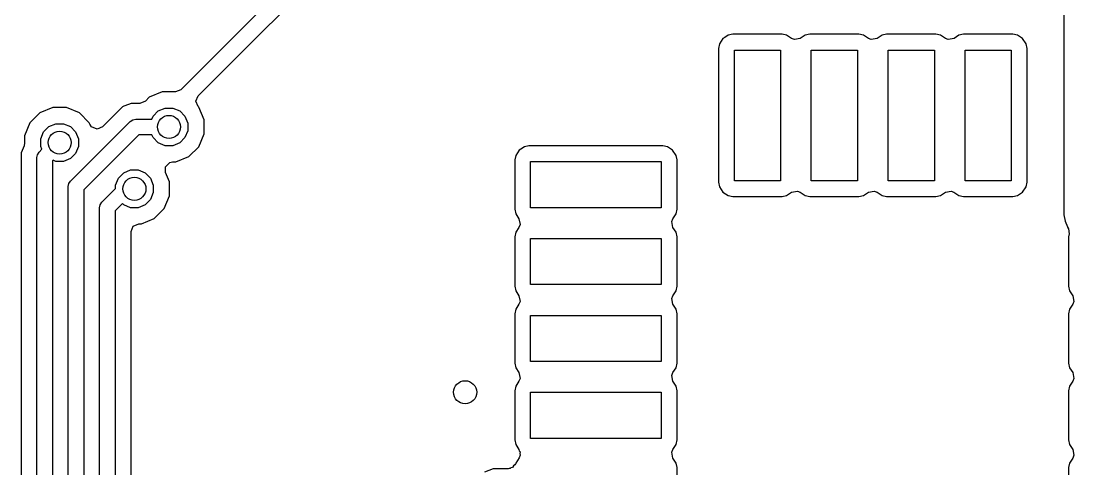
# Model space of a CAD drawing. Extents: x 94.3 to 177.3, y -118.1 to -62.3.
# Drawn here: x 150.91 to 157.76, y -90.7 to -87.79 of the extents above; entities that cross this region are included whole.
import ezdxf

# ---------------------------------------------------------------- set-up
doc = ezdxf.new("R2010")
doc.units = 0
doc.layers.add('BLACK', color=7, linetype='CONTINUOUS')

msp = doc.modelspace()

# ---------------------------------------------------------------- linework, layer by layer
at = {"layer": 'BLACK', "linetype": 'CONTINUOUS'}
for p, q in [((152.670519, -87.514479), (151.952144, -88.232855)), ((152.37212, -87.964905), (152.70085, -87.636174)), ((157.6925, -87.637907), (157.6925, -89.047506)), ((155.510006, -87.878447), (155.487351, -87.893585)), ((155.539904, -87.872501), (155.510006, -87.878447)), ((155.539908, -87.8725), (155.539904, -87.872501)), ((155.86009, -87.8725), (155.539908, -87.8725)), ((155.860095, -87.8725), (155.86009, -87.8725)), ((155.889993, -87.878447), (155.860095, -87.8725)), ((155.92222, -87.899981), (155.889993, -87.878447)), ((156.010004, -87.878447), (155.977778, -87.899981)), ((156.039904, -87.872501), (156.010004, -87.878447)), ((156.039908, -87.8725), (156.039904, -87.872501)), ((156.36009, -87.8725), (156.039908, -87.8725)), ((156.360095, -87.8725), (156.36009, -87.8725)), ((156.389993, -87.878447), (156.360095, -87.8725)), ((156.42222, -87.899981), (156.389993, -87.878447)), ((156.510004, -87.878447), (156.477778, -87.899981)), ((156.539904, -87.872501), (156.510004, -87.878447)), ((156.539908, -87.8725), (156.539904, -87.872501)), ((156.86009, -87.8725), (156.539908, -87.8725)), ((156.860095, -87.8725), (156.86009, -87.8725)), ((156.889993, -87.878447), (156.860095, -87.8725)), ((156.92222, -87.899981), (156.889993, -87.878447)), ((157.010004, -87.878447), (156.977778, -87.899981)), ((157.039904, -87.872501), (157.010004, -87.878447)), ((157.039908, -87.8725), (157.039904, -87.872501)), ((157.36009, -87.8725), (157.039908, -87.8725)), ((157.360095, -87.8725), (157.36009, -87.8725)), ((157.389993, -87.878447), (157.360095, -87.8725)), ((157.423898, -87.901102), (157.389993, -87.878447)), ((155.453447, -87.935007), (155.4475, -87.964905)), ((155.476102, -87.901102), (155.453447, -87.935007)), ((155.487351, -87.893585), (155.476102, -87.901102)), ((155.940245, -87.907447), (155.92222, -87.899981)), ((155.977778, -87.899981), (155.940245, -87.907447)), ((156.440245, -87.907447), (156.42222, -87.899981)), ((156.477778, -87.899981), (156.440245, -87.907447)), ((156.940245, -87.907447), (156.92222, -87.899981)), ((156.977778, -87.899981), (156.940245, -87.907447)), ((157.446553, -87.935007), (157.423898, -87.901102)), ((157.452499, -87.964906), (157.446553, -87.935007)), ((152.222792, -88.114233), (152.37212, -87.964905)), ((155.4475, -87.964905), (155.4475, -87.964906)), ((155.4475, -87.964906), (155.4475, -87.964908)), ((155.4475, -87.964908), (155.4475, -88.835091)), ((155.55, -88.825), (155.55, -87.975)), ((155.55, -87.975), (155.85, -87.975)), ((155.85, -87.975), (155.85, -88.825)), ((156.05, -88.825), (156.05, -87.975)), ((156.05, -87.975), (156.35, -87.975)), ((156.35, -87.975), (156.35, -88.825)), ((156.55, -88.825), (156.55, -87.975)), ((156.55, -87.975), (156.85, -87.975)), ((156.85, -87.975), (156.85, -88.825)), ((157.05, -88.825), (157.05, -87.975)), ((157.05, -87.975), (157.35, -87.975)), ((157.35, -87.975), (157.35, -88.825)), ((157.4525, -88.835095), (157.452499, -87.964906)), ((152.064734, -88.272291), (152.222792, -88.114233)), ((151.746128, -88.282138), (151.721212, -88.307055)), ((151.746134, -88.282134), (151.746128, -88.282138)), ((151.829746, -88.2475), (151.746134, -88.282134)), ((151.916789, -88.2475), (151.829746, -88.2475)), ((151.952144, -88.232855), (151.916789, -88.2475)), ((152.050089, -88.307646), (152.064734, -88.272291)), ((151.118932, -88.349692), (151.03532, -88.384326)), ((151.118933, -88.349692), (151.118932, -88.349692)), ((151.209439, -88.349692), (151.118933, -88.349692)), ((151.293054, -88.384327), (151.209439, -88.349692)), ((151.571843, -88.34504), (151.442623, -88.474259)), ((151.571845, -88.345038), (151.571843, -88.34504)), ((151.581512, -88.341034), (151.571845, -88.345038)), ((151.588347, -88.338203), (151.581512, -88.341034)), ((151.628186, -88.3217), (151.588347, -88.338202)), ((151.588347, -88.338202), (151.588347, -88.338203)), ((151.685857, -88.3217), (151.628186, -88.3217)), ((151.721212, -88.307055), (151.685857, -88.3217)), ((151.805554, -88.371066), (151.850614, -88.352402)), ((151.850614, -88.352402), (151.899386, -88.352402)), ((151.899386, -88.352402), (151.944446, -88.371066)), ((152.064734, -88.343001), (152.050089, -88.307646)), ((152.067865, -88.346132), (152.064734, -88.343001)), ((152.1025, -88.429747), (152.067865, -88.346132)), ((151.035314, -88.38433), (150.971324, -88.44832)), ((151.03532, -88.384326), (151.035314, -88.38433)), ((151.357051, -88.448324), (151.293054, -88.384327)), ((151.639242, -88.428067), (151.658682, -88.4242)), ((151.658682, -88.4242), (151.763343, -88.4242)), ((151.763343, -88.4242), (151.771066, -88.405554)), ((151.771066, -88.405554), (151.805554, -88.371066)), ((151.944446, -88.371066), (151.978934, -88.405554)), ((151.978934, -88.405554), (151.997598, -88.450614)), ((150.97132, -88.448326), (150.936686, -88.531938)), ((150.971324, -88.44832), (150.97132, -88.448326)), ((151.060252, -88.507746), (151.09474, -88.473258)), ((151.09474, -88.473258), (151.1398, -88.454594)), ((151.1398, -88.454594), (151.188572, -88.454594)), ((151.188572, -88.454594), (151.233632, -88.473258)), ((151.233632, -88.473258), (151.26812, -88.507746)), ((151.234879, -88.826961), (151.622761, -88.439079)), ((151.361074, -88.458037), (151.357051, -88.448324)), ((151.371912, -88.474258), (151.361074, -88.458037)), ((151.407268, -88.488903), (151.371912, -88.474258)), ((151.442623, -88.474259), (151.407268, -88.488903)), ((151.622761, -88.439079), (151.639242, -88.428067)), ((151.997598, -88.450614), (151.997598, -88.499386)), ((152.1025, -88.520253), (152.1025, -88.429747)), ((150.936686, -88.531938), (150.936686, -88.577881)), ((151.041588, -88.552806), (151.060252, -88.507746)), ((151.041588, -88.601578), (151.041588, -88.552806)), ((151.26812, -88.507746), (151.286784, -88.552806)), ((151.286784, -88.552806), (151.286784, -88.601578)), ((151.679724, -88.5258), (151.3216, -88.883924)), ((151.763343, -88.5258), (151.679724, -88.5258)), ((151.771066, -88.544446), (151.763343, -88.5258)), ((151.805554, -88.578934), (151.771066, -88.544446)), ((151.978934, -88.544446), (151.944446, -88.578934)), ((151.997598, -88.499386), (151.978934, -88.544446)), ((152.067865, -88.603868), (152.1025, -88.520253)), ((150.93288, -88.597015), (150.9133, -88.644284)), ((150.936686, -88.577881), (150.93288, -88.597015)), ((151.030679, -88.638857), (151.049311, -88.620224)), ((151.049311, -88.620224), (151.041588, -88.601578)), ((151.286784, -88.601578), (151.26812, -88.646638)), ((151.850614, -88.597598), (151.805554, -88.578934)), ((151.899386, -88.597598), (151.850614, -88.597598)), ((151.944446, -88.578934), (151.899386, -88.597598)), ((152.003868, -88.667865), (152.067865, -88.603868)), ((154.151102, -88.626102), (154.128447, -88.660007)), ((154.162351, -88.618585), (154.151102, -88.626102)), ((154.185006, -88.603447), (154.162351, -88.618585)), ((154.214904, -88.597501), (154.185006, -88.603447)), ((154.214908, -88.5975), (154.214904, -88.597501)), ((155.08509, -88.5975), (154.214908, -88.5975)), ((155.085095, -88.5975), (155.08509, -88.5975)), ((155.114993, -88.603447), (155.085095, -88.5975)), ((155.148898, -88.626102), (155.114993, -88.603447)), ((155.171553, -88.660007), (155.148898, -88.626102)), ((150.9133, -88.644284), (150.9133, -102.26919)), ((151.0158, -88.674778), (151.019667, -88.655338)), ((151.0158, -102.332358), (151.0158, -88.674778)), ((151.019667, -88.655338), (151.030679, -88.638857)), ((151.121153, -88.692066), (151.1174, -88.69582)), ((151.1174, -88.69582), (151.1174, -102.3534)), ((151.1398, -88.69979), (151.121153, -88.692066)), ((151.188572, -88.69979), (151.1398, -88.69979)), ((151.233632, -88.681126), (151.188572, -88.69979)), ((151.26812, -88.646638), (151.233632, -88.681126)), ((151.920253, -88.7025), (152.003868, -88.667865)), ((154.128447, -88.660007), (154.1225, -88.689905)), ((154.1225, -88.689905), (154.1225, -88.689906)), ((154.1225, -88.689906), (154.1225, -88.689908)), ((154.1225, -88.689908), (154.1225, -89.010091)), ((154.225, -89), (154.225, -88.7)), ((154.225, -88.7), (155.075, -88.7)), ((155.075, -88.7), (155.075, -89)), ((155.177499, -88.689906), (155.171553, -88.660007)), ((155.1775, -89.010095), (155.177499, -88.689906)), ((151.580554, -88.773466), (151.625614, -88.754802)), ((151.625614, -88.754802), (151.674386, -88.754802)), ((151.674386, -88.754802), (151.719446, -88.773466)), ((151.852434, -88.733366), (151.879494, -88.706306)), ((151.852434, -88.771633), (151.852434, -88.733366)), ((151.879494, -88.706306), (151.898628, -88.7025)), ((151.898628, -88.7025), (151.920251, -88.7025)), ((151.920251, -88.7025), (151.920253, -88.7025)), ((151.223867, -88.843442), (151.234879, -88.826961)), ((151.527402, -88.853014), (151.546066, -88.807954)), ((151.546066, -88.807954), (151.580554, -88.773466)), ((151.719446, -88.773466), (151.753934, -88.807954)), ((151.753934, -88.807954), (151.772598, -88.853014)), ((151.8775, -88.832147), (151.852434, -88.771633)), ((151.8775, -88.922653), (151.8775, -88.832147)), ((155.4475, -88.835091), (155.447501, -88.835094)), ((155.447501, -88.835094), (155.453447, -88.864993)), ((155.85, -88.825), (155.55, -88.825)), ((156.35, -88.825), (156.05, -88.825)), ((156.85, -88.825), (156.55, -88.825)), ((157.35, -88.825), (157.05, -88.825)), ((157.446553, -88.864993), (157.4525, -88.835095)), ((151.22, -88.862882), (151.223867, -88.843442)), ((151.22, -102.520461), (151.22, -88.862882)), ((151.3216, -88.883924), (151.3216, -102.541503)), ((151.439079, -88.964079), (151.527402, -88.875756)), ((151.527402, -88.875756), (151.527402, -88.853014)), ((151.772598, -88.901786), (151.753934, -88.946846)), ((151.772598, -88.853014), (151.772598, -88.901786)), ((155.453447, -88.864993), (155.476102, -88.898898)), ((155.476102, -88.898898), (155.510007, -88.921553)), ((155.889993, -88.921553), (155.922222, -88.900017)), ((155.922222, -88.900017), (155.959753, -88.892551)), ((155.959753, -88.892551), (155.977776, -88.900017)), ((155.977776, -88.900017), (156.010007, -88.921553)), ((156.389993, -88.921553), (156.422222, -88.900017)), ((156.422222, -88.900017), (156.459753, -88.892551)), ((156.459753, -88.892551), (156.477776, -88.900017)), ((156.477776, -88.900017), (156.510007, -88.921553)), ((156.889993, -88.921553), (156.922222, -88.900017)), ((156.922222, -88.900017), (156.959753, -88.892551)), ((156.959753, -88.892551), (156.977776, -88.900017)), ((156.977776, -88.900017), (157.010007, -88.921553)), ((157.389993, -88.921553), (157.423898, -88.898898)), ((157.423898, -88.898898), (157.446553, -88.864993)), ((151.428067, -88.98056), (151.439079, -88.964079)), ((151.573031, -88.973811), (151.5258, -89.021042)), ((151.580554, -88.981334), (151.573031, -88.973811)), ((151.753934, -88.946846), (151.719446, -88.981334)), ((151.842865, -89.006268), (151.8775, -88.922653)), ((155.510007, -88.921553), (155.539905, -88.9275)), ((155.539905, -88.9275), (155.860094, -88.927499)), ((155.860094, -88.927499), (155.889993, -88.921553)), ((156.010007, -88.921553), (156.039905, -88.9275)), ((156.039905, -88.9275), (156.360094, -88.927499)), ((156.360094, -88.927499), (156.389993, -88.921553)), ((156.510007, -88.921553), (156.539905, -88.9275)), ((156.539905, -88.9275), (156.860094, -88.927499)), ((156.860094, -88.927499), (156.889993, -88.921553)), ((157.010007, -88.921553), (157.039905, -88.9275)), ((157.039905, -88.9275), (157.360094, -88.927499)), ((157.360094, -88.927499), (157.389993, -88.921553)), ((151.4242, -89), (151.428067, -88.98056)), ((151.4242, -102.690713), (151.4242, -89)), ((151.5258, -89.021042), (151.5258, -102.711755)), ((151.625614, -88.999998), (151.580554, -88.981334)), ((151.674386, -88.999998), (151.625614, -88.999998)), ((151.719446, -88.981334), (151.674386, -88.999998)), ((151.778868, -89.070265), (151.842865, -89.006268)), ((154.1225, -89.010091), (154.122501, -89.010095)), ((154.122501, -89.010095), (154.128447, -89.039995)), ((154.128447, -89.039995), (154.149981, -89.072221)), ((155.075, -89), (154.225, -89)), ((155.150014, -89.072226), (155.171553, -89.039993)), ((155.171553, -89.039993), (155.1775, -89.010095)), ((151.642945, -89.119545), (151.6783, -89.1049)), ((151.6783, -89.1049), (151.695251, -89.1049)), ((151.695251, -89.1049), (151.695253, -89.1049)), ((151.695253, -89.1049), (151.778868, -89.070265)), ((154.149981, -89.072221), (154.157447, -89.109754)), ((154.157447, -89.109754), (154.149981, -89.127778)), ((155.142552, -89.090245), (155.150014, -89.072226)), ((155.150018, -89.127778), (155.142552, -89.090245)), ((157.6925, -89.047506), (157.700682, -89.088637)), ((157.700682, -89.088637), (157.715325, -89.123989)), ((151.6283, -89.1549), (151.642945, -89.119545)), ((151.6283, -91.990507), (151.6283, -89.1549)), ((154.128447, -89.160007), (154.1225, -89.189905)), ((154.149981, -89.127778), (154.128447, -89.160007)), ((155.171552, -89.160004), (155.150018, -89.127778)), ((155.171552, -89.160006), (155.171552, -89.160004)), ((155.171553, -89.160007), (155.171552, -89.160006)), ((155.177499, -89.189906), (155.171553, -89.160007)), ((157.715325, -89.123989), (157.715328, -89.123995)), ((157.715328, -89.123995), (157.716402, -89.126102)), ((157.716402, -89.126102), (157.722044, -89.137175)), ((157.722044, -89.137175), (157.726533, -89.169625)), ((157.726533, -89.169625), (157.7225, -89.189903)), ((154.1225, -89.189905), (154.1225, -89.189906)), ((154.1225, -89.189906), (154.1225, -89.189908)), ((154.1225, -89.189908), (154.1225, -89.510091)), ((154.225, -89.5), (154.225, -89.2)), ((154.225, -89.2), (155.075, -89.2)), ((155.075, -89.2), (155.075, -89.5)), ((155.1775, -89.510095), (155.177499, -89.189906)), ((157.7225, -89.189903), (157.7225, -89.510091)), ((154.1225, -89.510091), (154.122501, -89.510095)), ((154.122501, -89.510095), (154.128447, -89.539995)), ((155.075, -89.5), (154.225, -89.5)), ((155.171553, -89.539993), (155.1775, -89.510095)), ((157.7225, -89.510091), (157.722501, -89.510095)), ((157.722501, -89.510095), (157.728447, -89.539995)), ((154.128447, -89.539995), (154.149981, -89.572221)), ((154.149981, -89.572221), (154.157447, -89.609754)), ((155.142552, -89.590245), (155.150014, -89.572226)), ((155.150014, -89.572226), (155.171553, -89.539993)), ((157.728447, -89.539995), (157.749981, -89.572221)), ((157.749981, -89.572221), (157.757447, -89.609754)), ((154.149981, -89.627778), (154.128447, -89.660007)), ((154.157447, -89.609754), (154.149981, -89.627778)), ((155.150018, -89.627778), (155.142552, -89.590245)), ((155.171552, -89.660004), (155.150018, -89.627778)), ((157.749981, -89.627778), (157.728447, -89.660007)), ((157.757447, -89.609754), (157.749981, -89.627778)), ((154.128447, -89.660007), (154.1225, -89.689905)), ((154.1225, -89.689905), (154.1225, -89.689906)), ((154.1225, -89.689906), (154.1225, -89.689908)), ((154.1225, -89.689908), (154.1225, -90.010091)), ((154.225, -90), (154.225, -89.7)), ((154.225, -89.7), (155.075, -89.7)), ((155.075, -89.7), (155.075, -90)), ((155.171552, -89.660006), (155.171552, -89.660004)), ((155.171553, -89.660007), (155.171552, -89.660006)), ((155.177499, -89.689906), (155.171553, -89.660007)), ((155.1775, -90.010095), (155.177499, -89.689906)), ((157.728447, -89.660007), (157.7225, -89.689905)), ((157.7225, -89.689905), (157.7225, -89.689906)), ((157.7225, -89.689906), (157.7225, -89.689908)), ((157.7225, -89.689908), (157.7225, -90.010091)), ((155.075, -90), (154.225, -90)), ((154.1225, -90.010091), (154.122501, -90.010095)), ((154.122501, -90.010095), (154.128447, -90.039995)), ((154.128447, -90.039995), (154.149981, -90.072221)), ((155.150014, -90.072226), (155.171553, -90.039993)), ((155.171553, -90.039993), (155.1775, -90.010095)), ((157.7225, -90.010091), (157.722501, -90.010095)), ((157.722501, -90.010095), (157.728447, -90.039995)), ((157.728447, -90.039995), (157.749981, -90.072221)), ((154.149981, -90.127778), (154.128447, -90.160007)), ((154.149981, -90.072221), (154.157447, -90.109754)), ((154.157447, -90.109754), (154.149981, -90.127778)), ((155.142552, -90.090245), (155.150014, -90.072226)), ((155.150018, -90.127778), (155.142552, -90.090245)), ((155.171552, -90.160004), (155.150018, -90.127778)), ((157.749981, -90.127778), (157.728447, -90.160007)), ((157.749981, -90.072221), (157.757447, -90.109754)), ((157.757447, -90.109754), (157.749981, -90.127778)), ((154.128447, -90.160007), (154.1225, -90.189905)), ((154.1225, -90.189905), (154.1225, -90.189906)), ((154.1225, -90.189906), (154.1225, -90.189908)), ((154.1225, -90.189908), (154.1225, -90.510091)), ((154.225, -90.5), (154.225, -90.2)), ((154.225, -90.2), (155.075, -90.2)), ((155.075, -90.2), (155.075, -90.5)), ((155.171552, -90.160006), (155.171552, -90.160004)), ((155.171553, -90.160007), (155.171552, -90.160006)), ((155.177499, -90.189906), (155.171553, -90.160007)), ((155.1775, -90.510095), (155.177499, -90.189906)), ((157.728447, -90.160007), (157.7225, -90.189905)), ((157.7225, -90.189905), (157.7225, -90.189906)), ((157.7225, -90.189906), (157.7225, -90.189908)), ((157.7225, -90.189908), (157.7225, -90.510091)), ((154.1225, -90.510091), (154.122501, -90.510095)), ((154.122501, -90.510095), (154.128447, -90.539995)), ((154.128447, -90.539995), (154.149981, -90.572221)), ((155.075, -90.5), (154.225, -90.5)), ((155.150014, -90.572226), (155.171553, -90.539993)), ((155.171553, -90.539993), (155.1775, -90.510095)), ((157.7225, -90.510091), (157.722501, -90.510095)), ((157.722501, -90.510095), (157.728447, -90.539995)), ((157.728447, -90.539995), (157.749981, -90.572221)), ((154.149981, -90.572221), (154.151712, -90.580926)), ((154.157447, -90.609754), (154.151172, -90.625909)), ((154.151712, -90.580926), (154.156967, -90.588082)), ((154.156967, -90.588082), (154.155168, -90.598301)), ((154.155168, -90.598301), (154.157447, -90.609754)), ((155.142552, -90.590245), (155.150014, -90.572226)), ((155.150018, -90.627778), (155.142552, -90.590245)), ((157.749981, -90.572221), (157.757447, -90.609754)), ((157.757447, -90.609754), (157.749981, -90.627778)), ((154.114006, -90.679123), (154.107893, -90.688273)), ((154.122878, -90.672609), (154.114006, -90.679123)), ((154.127437, -90.665084), (154.122878, -90.672609)), ((154.128447, -90.660007), (154.127437, -90.665084)), ((154.150598, -90.626855), (154.128447, -90.660007)), ((154.151172, -90.625909), (154.150598, -90.626855)), ((155.171552, -90.660004), (155.150018, -90.627778)), ((155.171552, -90.660006), (155.171552, -90.660004)), ((155.171553, -90.660007), (155.171552, -90.660006)), ((155.177499, -90.689906), (155.171553, -90.660007)), ((157.728447, -90.660007), (157.7225, -90.689905)), ((157.749981, -90.627778), (157.728447, -90.660007)), ((153.982003, -90.6967), (153.925664, -90.720036)), ((154.080114, -90.6967), (153.982003, -90.6967)), ((154.087269, -90.694529), (154.080114, -90.6967)), ((154.092032, -90.695259), (154.087269, -90.694529)), ((154.097077, -90.691553), (154.092032, -90.695259)), ((154.107893, -90.688273), (154.097077, -90.691553)), ((155.1775, -91.010095), (155.177499, -90.689906)), ((157.7225, -90.689905), (157.7225, -90.689906)), ((157.7225, -90.689906), (157.7225, -90.689908)), ((157.7225, -90.689908), (157.7225, -91.010091))]:
    msp.add_line(p, q, dxfattribs=at)
at = {"layer": 'BLACK'}
for centre in [(151.875, -88.475), (151.164186, -88.577192), (151.65, -88.8774), (153.8, -90.2)]:
    msp.add_circle(centre, 0.075, dxfattribs=at)

doc.saveas('drawing.dxf')
